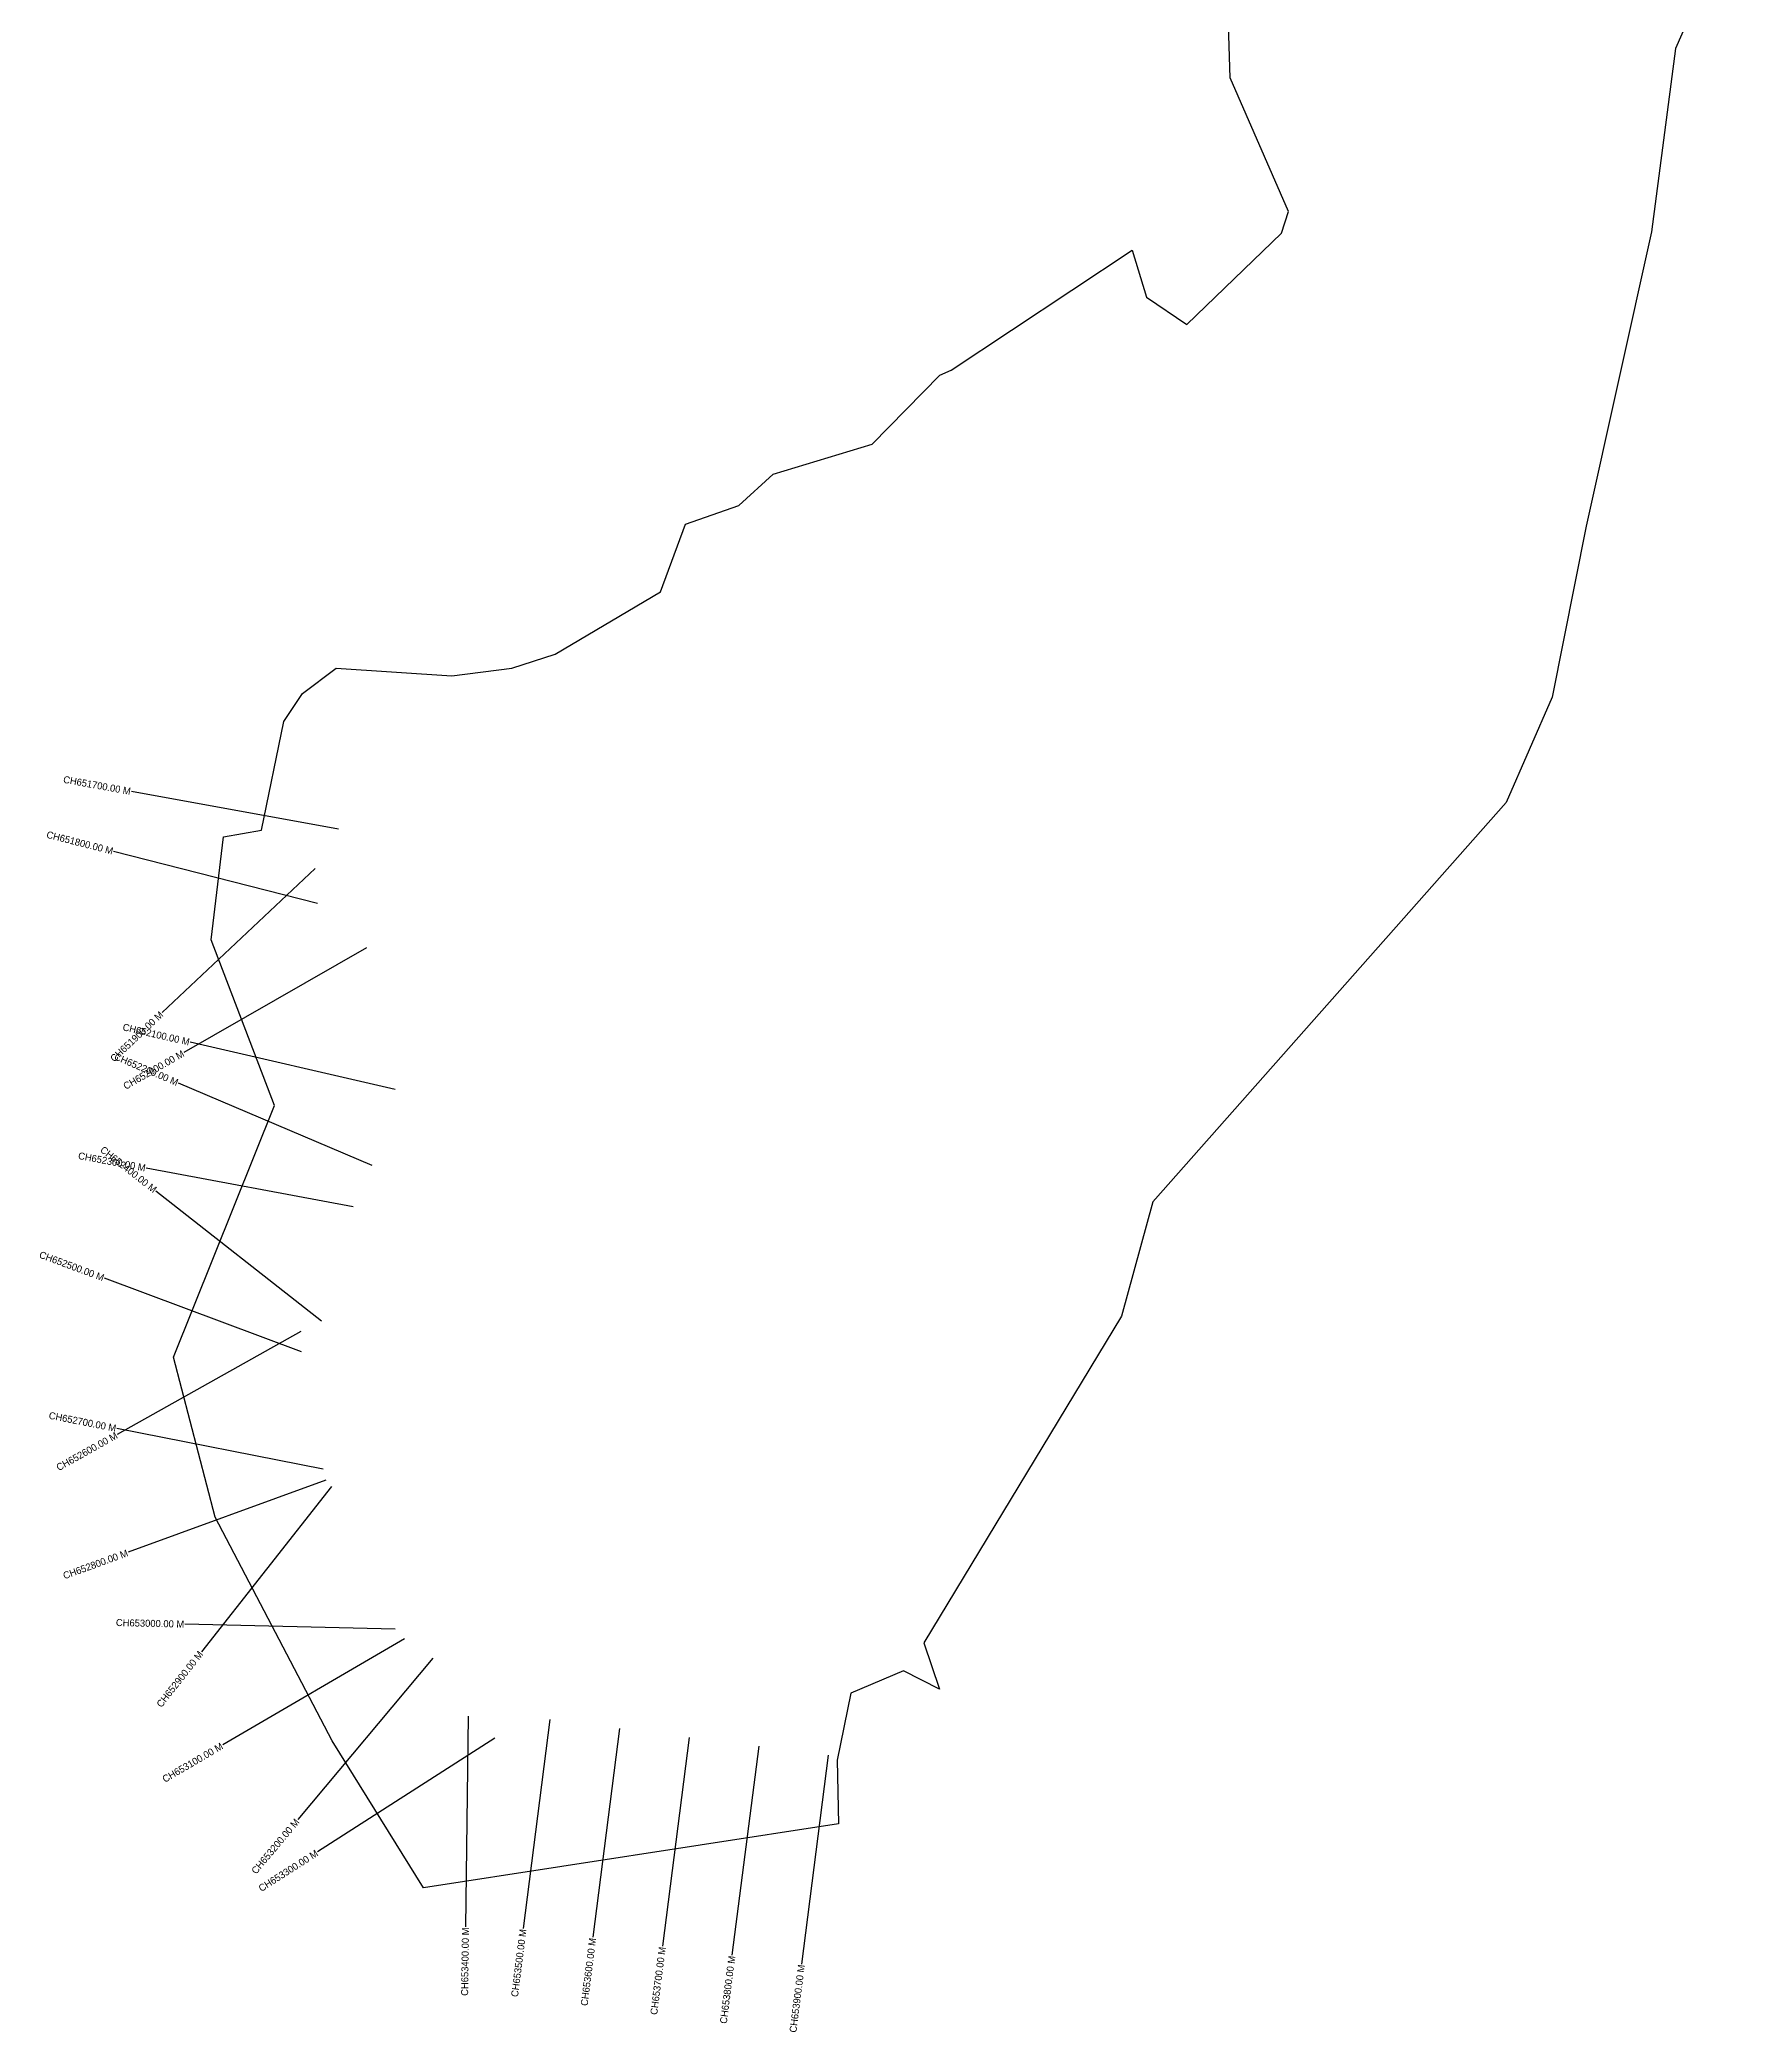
# Model space of a CAD drawing. Header units: metres. Extents: x 331616 to 336105, y 1791343 to 1797022.
# Drawn here: x 331616 to 334035, y 1791343 to 1794182 of the extents above; entities that cross this region are included whole.
import ezdxf
from ezdxf.enums import TextEntityAlignment as Align

# ---------------------------------------------------------------- set-up
doc = ezdxf.new("R2010")
doc.units = ezdxf.units.M
for name, color, linetype in [('CS', 134, 'Continuous'), ('CSMark', 6, 'Continuous'), ('village', 3, 'Continuous')]:
    doc.layers.add(name, color=color, linetype=linetype)

msp = doc.modelspace()

# ---------------------------------------------------------------- linework, layer by layer
at = {"layer": 'CS'}
for p, q in [((332041.3, 1793057.7), (331746.1, 1793111.1)), ((332011.5, 1792951.5), (331720.8, 1793025.8)), ((332008.3, 1793001.6), (331789.9, 1792796)), ((332081.3, 1792888.4), (331821, 1792739.2)), ((332122.3, 1792686.5), (331829.9, 1792753.7)), ((332089.3, 1792578.1), (331813.3, 1792695.6)), ((332062.1, 1792519.1), (331767.2, 1792574.3)), ((332017.1, 1792356.5), (331781.2, 1792541.8)), ((331988.9, 1792312.7), (331707.8, 1792417.5)), ((331987.8, 1792341.7), (331726.1, 1792195)), ((332019.6, 1792145.2), (331725.3, 1792203.3)), ((332023.4, 1792129.9), (331741.6, 1792026.9)), ((332031.6, 1792120.8), (331845.9, 1791885.2)), ((332122.4, 1791917.2), (331822.5, 1791924.5)), ((332135.3, 1791903.8), (331876.4, 1791752.3)), ((332176.1, 1791875.9), (331983.4, 1791646)), ((332226.4, 1791793.2), (332222.4, 1791493.2)), ((332342.8, 1791788.5), (332304.7, 1791490.9)), ((332442, 1791775.8), (332403.9, 1791478.2)), ((332264.2, 1791761.8), (332011.6, 1791599.9)), ((332541.2, 1791763.1), (332503.1, 1791465.5)), ((332640.4, 1791750.4), (332602.3, 1791452.8)), ((332739.5, 1791737.7), (332701.5, 1791440.1))]:
    msp.add_line(p, q, dxfattribs=at)
at = {"layer": 'village', "color": 3, "true_color": 0x00ff00}
msp.add_polyline3d([(334035.2, 1794369.5, 0), (333947.1, 1794169.9, 0), (333913, 1793909, 0), (333819.8, 1793489.1, 0), (333771.4, 1793245.6, 0), (333706, 1793095.5, 0), (333202, 1792526.3, 0), (333157.8, 1792363.5, 0), (332875.7, 1791898, 0), (332898.1, 1791831.7, 0), (332847, 1791857.8, 0), (332771.5, 1791826.3, 0), (332752.4, 1791730.9, 0), (332754, 1791640, 0), (332162.8, 1791548.5, 0), (332032.6, 1791758.3, 0), (331865.6, 1792077.1, 0), (331806, 1792304.8, 0), (331950.4, 1792663.6, 0), (331860, 1792899.7, 0), (331877.4, 1793046.7, 0), (331931.8, 1793056.1, 0), (331963.5, 1793210.8, 0), (331989.9, 1793250.7, 0), (332037.9, 1793286.8, 0), (332202.9, 1793276.1, 0), (332288.7, 1793287.1, 0), (332350.5, 1793307.1, 0), (332500.4, 1793395.8, 0), (332536.2, 1793492.3, 0), (332611.9, 1793519, 0), (332660.8, 1793563.6, 0), (332802.3, 1793606.1, 0), (332898.8, 1793704.6, 0), (332914.7, 1793711.6, 0), (333173, 1793882.7, 0), (333193.1, 1793815.9, 0), (333250.5, 1793776.9, 0), (333385.5, 1793906.8, 0), (333395.4, 1793937.7, 0), (333312.6, 1794128.3, 0), (333306.6, 1794309.8, 0)], dxfattribs=at)

# ---------------------------------------------------------------- texts
at = {"layer": 'CSMark'}
for s, rotation, p in [('CH651700.00 M', 349.7418, (331745.1, 1793111.3)), ('CH651800.00 M', 345.6569, (331719.9, 1793026.1)), ('CH651900.00 M', 43.2815, (331789.2, 1792795.3)), ('CH652100.00 M', 347.0435, (331829, 1792754)), ('CH652000.00 M', 29.8284, (331820.2, 1792738.7)), ('CH652200.00 M', 336.9374, (331812.3, 1792696)), ('CH652400.00 M', 321.8591, (331780.4, 1792542.4)), ('CH652300.00 M', 349.3872, (331766.3, 1792574.5)), ('CH652500.00 M', 339.5622, (331706.8, 1792417.8)), ('CH652700.00 M', 348.8461, (331724.3, 1792203.5)), ('CH652600.00 M', 29.2737, (331725.2, 1792194.5)), ('CH652800.00 M', 20.0978, (331740.7, 1792026.5)), ('CH653000.00 M', 358.6042, (331821.5, 1791924.5)), ('CH652900.00 M', 51.7534, (331845.3, 1791884.4)), ('CH653100.00 M', 30.3378, (331875.5, 1791751.8)), ('CH653200.00 M', 50.0362, (331982.7, 1791645.2)), ('CH653300.00 M', 32.651, (332010.8, 1791599.4)), ('CH653400.00 M', 89.2455, (332222.4, 1791492.2)), ('CH653500.00 M', 82.7128, (332304.6, 1791489.9)), ('CH653600.00 M', 82.7128, (332403.8, 1791477.2)), ('CH653700.00 M', 82.7128, (332503, 1791464.5)), ('CH653800.00 M', 82.7128, (332602.2, 1791451.8)), ('CH653900.00 M', 82.7128, (332701.4, 1791439.2))]:
    msp.add_text(s, height=10, rotation=rotation, dxfattribs=at).set_placement(p, align=Align.MIDDLE_RIGHT)

doc.saveas('drawing.dxf')
